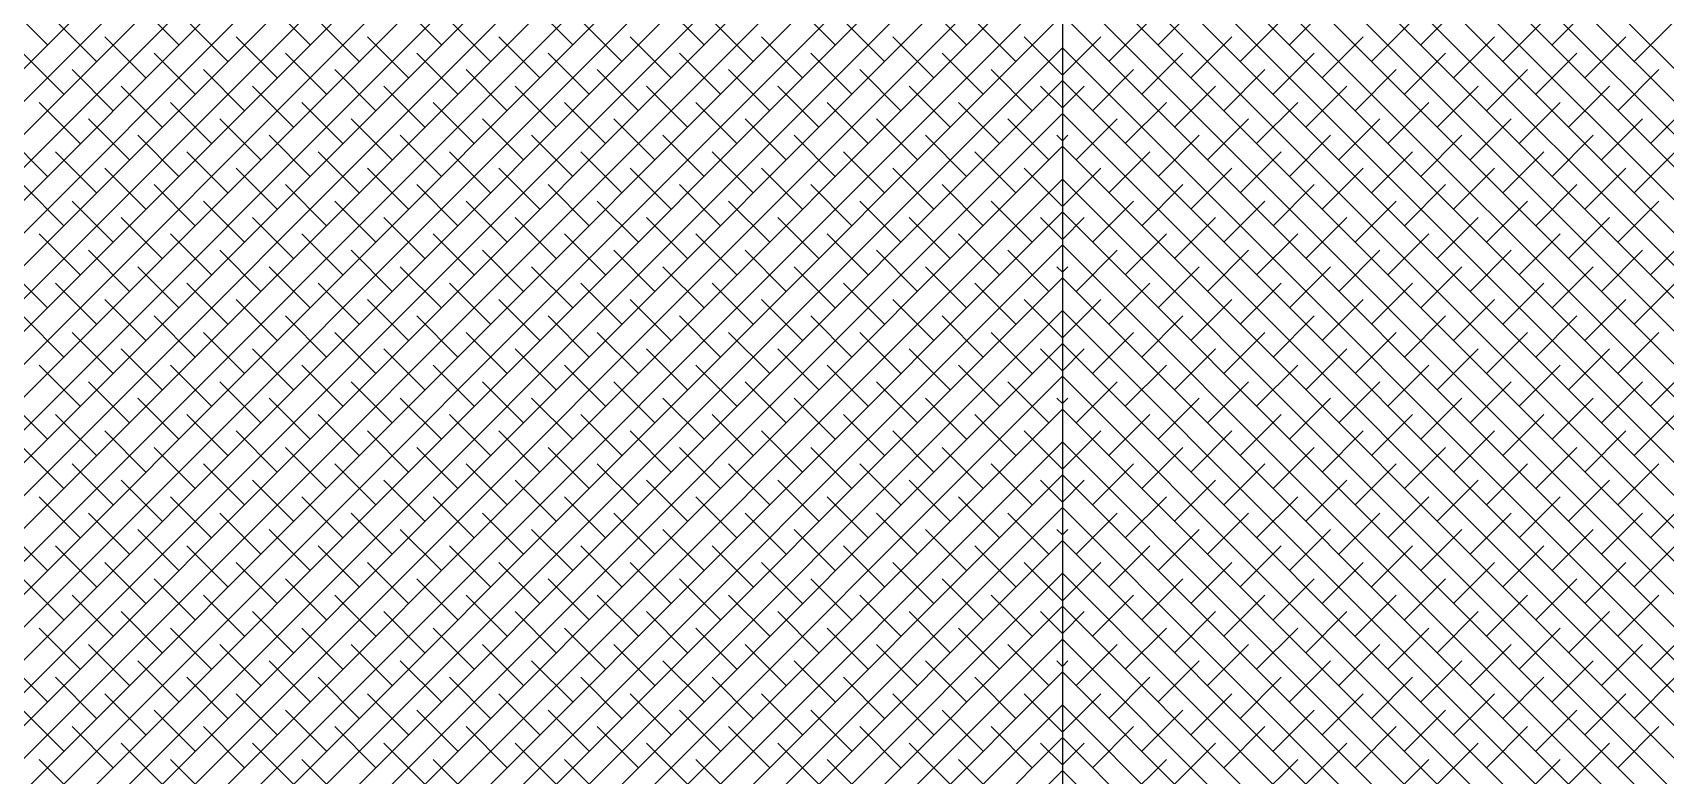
# Model space of a CAD drawing. Extents: x 34 to 831, y 17 to 546.
# Drawn here: x 140.024 to 140.903, y 55.264 to 55.664 of the extents above; entities that cross this region are included whole.
import ezdxf

# ---------------------------------------------------------------- set-up
doc = ezdxf.new("R2010")
doc.units = 0
doc.header["$LTSCALE"] = 8
doc.layers.get('0').update_dxf_attribs({"color": 2, "linetype": 'CONTINUOUS'})
doc.layers.add('OT', color=1, linetype='CONTINUOUS')

msp = doc.modelspace()

# ---------------------------------------------------------------- linework, layer by layer
for p, q in [((138.84065, 54.46542), (140.57864, 56.20341)), ((138.85833, 54.46542), (140.57864, 56.18573)), ((138.876, 54.46542), (140.57864, 56.16805)), ((138.89368, 54.46542), (140.57864, 56.15038)), ((138.91136, 54.46542), (140.57864, 56.1327)), ((138.92904, 54.46542), (140.57864, 56.11502)), ((138.94671, 54.46542), (140.57864, 56.09734)), ((138.96439, 54.46542), (140.57864, 56.07967)), ((138.98207, 54.46542), (140.57864, 56.06199)), ((138.99975, 54.46542), (140.57864, 56.04431)), ((139.01742, 54.46542), (140.57864, 56.02663)), ((139.0351, 54.46542), (140.57864, 56.00896)), ((139.05278, 54.46542), (140.57864, 55.99128)), ((139.07046, 54.46542), (140.57864, 55.9736)), ((142.08681, 54.46542), (140.57864, 55.9736)), ((139.08814, 54.46542), (140.57864, 55.95592)), ((142.06914, 54.46542), (140.57864, 55.95592)), ((139.10581, 54.46542), (140.57864, 55.93825)), ((142.05146, 54.46542), (140.57864, 55.93825)), ((139.12349, 54.46542), (140.57864, 55.92057)), ((142.03378, 54.46542), (140.57864, 55.92057)), ((139.14117, 54.46542), (140.57864, 55.90289)), ((142.0161, 54.46542), (140.57864, 55.90289)), ((139.15885, 54.46542), (140.57864, 55.88521)), ((141.99842, 54.46542), (140.57864, 55.88521)), ((139.17652, 54.46542), (140.57864, 55.86753)), ((141.98075, 54.46542), (140.57864, 55.86753)), ((139.1942, 54.46542), (140.57864, 55.84986)), ((141.96307, 54.46542), (140.57864, 55.84986)), ((139.21188, 54.46542), (140.57864, 55.83218)), ((141.94539, 54.46542), (140.57864, 55.83218)), ((139.22956, 54.46542), (140.57864, 55.8145)), ((141.92771, 54.46542), (140.57864, 55.8145)), ((139.24723, 54.46542), (140.57864, 55.79682)), ((141.91004, 54.46542), (140.57864, 55.79682)), ((139.26491, 54.46542), (140.57864, 55.77915)), ((141.89236, 54.46542), (140.57864, 55.77915)), ((139.28259, 54.46542), (140.57864, 55.76147)), ((141.87468, 54.46542), (140.57864, 55.76147)), ((139.30027, 54.46542), (140.57864, 55.74379)), ((141.857, 54.46542), (140.57864, 55.74379)), ((139.31795, 54.46542), (140.57864, 55.72611)), ((141.83933, 54.46542), (140.57864, 55.72611)), ((139.33562, 54.46542), (140.57864, 55.70844)), ((141.82165, 54.46542), (140.57864, 55.70844)), ((139.3533, 54.46542), (140.57864, 55.69076)), ((141.80397, 54.46542), (140.57864, 55.69076)), ((140.03211, 55.65688), (140.01001, 55.67898)), ((140.10282, 55.65688), (140.08072, 55.67898)), ((140.17353, 55.65688), (140.15143, 55.67898)), ((140.24424, 55.65688), (140.22214, 55.67898)), ((140.31495, 55.65688), (140.29285, 55.67898)), ((140.38566, 55.65688), (140.36356, 55.67898)), ((140.45637, 55.65688), (140.43427, 55.67898)), ((140.52708, 55.65688), (140.50498, 55.67898)), ((140.63019, 55.65688), (140.65229, 55.67898)), ((140.7009, 55.65688), (140.723, 55.67898)), ((140.77161, 55.65688), (140.79371, 55.67898)), ((140.84232, 55.65688), (140.86442, 55.67898)), ((139.37098, 54.46542), (140.57864, 55.67308)), ((140.05862, 55.64804), (140.03653, 55.67014)), ((140.12933, 55.64804), (140.10724, 55.67014)), ((140.20004, 55.64804), (140.17795, 55.67014)), ((140.27076, 55.64804), (140.24866, 55.67014)), ((140.34147, 55.64804), (140.31937, 55.67014)), ((140.41218, 55.64804), (140.39008, 55.67014)), ((140.48289, 55.64804), (140.46079, 55.67014)), ((140.5536, 55.64804), (140.5315, 55.67014)), ((141.78629, 54.46542), (140.57864, 55.67308)), ((140.60367, 55.64804), (140.62577, 55.67014)), ((140.67438, 55.64804), (140.69648, 55.67014)), ((140.74509, 55.64804), (140.76719, 55.67014)), ((140.8158, 55.64804), (140.8379, 55.67014)), ((140.88652, 55.64804), (140.90861, 55.67014)), ((140.08514, 55.6392), (140.06304, 55.6613)), ((140.15585, 55.6392), (140.13375, 55.6613)), ((140.22656, 55.6392), (140.20446, 55.6613)), ((140.29727, 55.6392), (140.27517, 55.6613)), ((140.36798, 55.6392), (140.34589, 55.6613)), ((140.43869, 55.6392), (140.4166, 55.6613)), ((140.5094, 55.6392), (140.48731, 55.6613)), ((140.57864, 55.64068), (140.55802, 55.6613)), ((140.57864, 55.64068), (140.59925, 55.6613)), ((140.64787, 55.6392), (140.66996, 55.6613)), ((140.71858, 55.6392), (140.74067, 55.6613)), ((140.78929, 55.6392), (140.81139, 55.6613)), ((140.86, 55.6392), (140.8821, 55.6613)), ((139.38866, 54.46542), (140.57864, 55.6554)), ((140.04095, 55.63037), (140.01885, 55.65246)), ((140.11166, 55.63037), (140.08956, 55.65246)), ((140.18237, 55.63037), (140.16027, 55.65246)), ((140.25308, 55.63037), (140.23098, 55.65246)), ((140.32379, 55.63037), (140.30169, 55.65246)), ((140.3945, 55.63037), (140.3724, 55.65246)), ((140.46521, 55.63037), (140.44311, 55.65246)), ((140.53592, 55.63037), (140.51382, 55.65246)), ((141.76861, 54.46542), (140.57864, 55.6554)), ((140.62135, 55.63037), (140.64345, 55.65246)), ((140.69206, 55.63037), (140.71416, 55.65246)), ((140.76277, 55.63037), (140.78487, 55.65246)), ((140.83348, 55.63037), (140.85558, 55.65246)), ((140.06746, 55.62153), (140.04536, 55.64362)), ((140.13817, 55.62153), (140.11608, 55.64362)), ((140.20888, 55.62153), (140.18679, 55.64362)), ((140.27959, 55.62153), (140.2575, 55.64362)), ((140.3503, 55.62153), (140.32821, 55.64362)), ((140.42102, 55.62153), (140.39892, 55.64362)), ((140.49173, 55.62153), (140.46963, 55.64362)), ((140.56244, 55.62153), (140.54034, 55.64362)), ((140.59483, 55.62153), (140.61693, 55.64362)), ((140.66554, 55.62153), (140.68764, 55.64362)), ((140.73626, 55.62153), (140.75835, 55.64362)), ((140.80697, 55.62153), (140.82906, 55.64362)), ((140.87768, 55.62153), (140.89977, 55.64362)), ((139.40633, 54.46542), (140.57864, 55.63772)), ((140.09398, 55.61269), (140.07188, 55.63478)), ((140.16469, 55.61269), (140.14259, 55.63478)), ((140.2354, 55.61269), (140.2133, 55.63478)), ((140.30611, 55.61269), (140.28401, 55.63478)), ((140.37682, 55.61269), (140.35472, 55.63478)), ((140.44753, 55.61269), (140.42543, 55.63478)), ((140.51824, 55.61269), (140.49615, 55.63478)), ((140.57864, 55.62301), (140.56686, 55.63478)), ((141.75094, 54.46542), (140.57864, 55.63772)), ((140.57864, 55.62301), (140.59041, 55.63478)), ((140.63903, 55.61269), (140.66112, 55.63478)), ((140.70974, 55.61269), (140.73184, 55.63478)), ((140.78045, 55.61269), (140.80255, 55.63478)), ((140.85116, 55.61269), (140.87326, 55.63478)), ((140.04978, 55.60385), (140.02769, 55.62595)), ((140.1205, 55.60385), (140.0984, 55.62595)), ((140.19121, 55.60385), (140.16911, 55.62595)), ((140.26192, 55.60385), (140.23982, 55.62595)), ((140.33263, 55.60385), (140.31053, 55.62595)), ((140.40334, 55.60385), (140.38124, 55.62595)), ((140.47405, 55.60385), (140.45195, 55.62595)), ((140.54476, 55.60385), (140.52266, 55.62595)), ((140.61251, 55.60385), (140.63461, 55.62595)), ((140.68322, 55.60385), (140.70532, 55.62595)), ((140.75393, 55.60385), (140.77603, 55.62595)), ((140.82464, 55.60385), (140.84674, 55.62595)), ((140.89535, 55.60385), (140.91745, 55.62595)), ((139.42401, 54.46542), (140.57864, 55.62005)), ((140.0763, 55.59501), (140.0542, 55.61711)), ((140.14701, 55.59501), (140.12491, 55.61711)), ((140.21772, 55.59501), (140.19563, 55.61711)), ((140.28843, 55.59501), (140.26634, 55.61711)), ((140.35914, 55.59501), (140.33705, 55.61711)), ((140.42985, 55.59501), (140.40776, 55.61711)), ((140.50056, 55.59501), (140.47847, 55.61711)), ((140.57128, 55.59501), (140.54918, 55.61711)), ((141.73326, 54.46542), (140.57864, 55.62005)), ((140.58599, 55.59501), (140.60809, 55.61711)), ((140.65671, 55.59501), (140.6788, 55.61711)), ((140.72742, 55.59501), (140.74951, 55.61711)), ((140.79813, 55.59501), (140.82022, 55.61711)), ((140.86884, 55.59501), (140.89093, 55.61711)), ((140.03211, 55.58617), (140.01001, 55.60827)), ((140.10282, 55.58617), (140.08072, 55.60827)), ((140.17353, 55.58617), (140.15143, 55.60827)), ((140.24424, 55.58617), (140.22214, 55.60827)), ((140.31495, 55.58617), (140.29285, 55.60827)), ((140.38566, 55.58617), (140.36356, 55.60827)), ((140.45637, 55.58617), (140.43427, 55.60827)), ((140.52708, 55.58617), (140.50498, 55.60827)), ((140.57864, 55.60533), (140.5757, 55.60827)), ((140.57864, 55.60533), (140.58158, 55.60827)), ((140.63019, 55.58617), (140.65229, 55.60827)), ((140.7009, 55.58617), (140.723, 55.60827)), ((140.77161, 55.58617), (140.79371, 55.60827)), ((140.84232, 55.58617), (140.86442, 55.60827)), ((139.44169, 54.46542), (140.57864, 55.60237)), ((140.05862, 55.57733), (140.03653, 55.59943)), ((140.12933, 55.57733), (140.10724, 55.59943)), ((140.20004, 55.57733), (140.17795, 55.59943)), ((140.27076, 55.57733), (140.24866, 55.59943)), ((140.34147, 55.57733), (140.31937, 55.59943)), ((140.41218, 55.57733), (140.39008, 55.59943)), ((140.48289, 55.57733), (140.46079, 55.59943)), ((140.5536, 55.57733), (140.5315, 55.59943)), ((141.71558, 54.46542), (140.57864, 55.60237)), ((140.60367, 55.57733), (140.62577, 55.59943)), ((140.67438, 55.57733), (140.69648, 55.59943)), ((140.74509, 55.57733), (140.76719, 55.59943)), ((140.8158, 55.57733), (140.8379, 55.59943)), ((140.88652, 55.57733), (140.90861, 55.59943)), ((140.08514, 55.56849), (140.06304, 55.59059)), ((140.15585, 55.56849), (140.13375, 55.59059)), ((140.22656, 55.56849), (140.20446, 55.59059)), ((140.29727, 55.56849), (140.27517, 55.59059)), ((140.36798, 55.56849), (140.34589, 55.59059)), ((140.43869, 55.56849), (140.4166, 55.59059)), ((140.5094, 55.56849), (140.48731, 55.59059)), ((140.57864, 55.56997), (140.55802, 55.59059)), ((140.57864, 55.56997), (140.59925, 55.59059)), ((140.64787, 55.56849), (140.66996, 55.59059)), ((140.71858, 55.56849), (140.74067, 55.59059)), ((140.78929, 55.56849), (140.81139, 55.59059)), ((140.86, 55.56849), (140.8821, 55.59059)), ((139.45937, 54.46542), (140.57864, 55.58469)), ((140.04095, 55.55965), (140.01885, 55.58175)), ((140.11166, 55.55965), (140.08956, 55.58175)), ((140.18237, 55.55965), (140.16027, 55.58175)), ((140.25308, 55.55965), (140.23098, 55.58175)), ((140.32379, 55.55965), (140.30169, 55.58175)), ((140.3945, 55.55965), (140.3724, 55.58175)), ((140.46521, 55.55965), (140.44311, 55.58175)), ((140.53592, 55.55965), (140.51382, 55.58175)), ((141.6979, 54.46542), (140.57864, 55.58469)), ((140.62135, 55.55965), (140.64345, 55.58175)), ((140.69206, 55.55965), (140.71416, 55.58175)), ((140.76277, 55.55965), (140.78487, 55.58175)), ((140.83348, 55.55965), (140.85558, 55.58175)), ((140.06746, 55.55082), (140.04536, 55.57291)), ((140.13817, 55.55082), (140.11608, 55.57291)), ((140.20888, 55.55082), (140.18679, 55.57291)), ((140.27959, 55.55082), (140.2575, 55.57291)), ((140.3503, 55.55082), (140.32821, 55.57291)), ((140.42102, 55.55082), (140.39892, 55.57291)), ((140.49173, 55.55082), (140.46963, 55.57291)), ((140.56244, 55.55082), (140.54034, 55.57291)), ((140.59483, 55.55082), (140.61693, 55.57291)), ((140.66554, 55.55082), (140.68764, 55.57291)), ((140.73626, 55.55082), (140.75835, 55.57291)), ((140.80697, 55.55082), (140.82906, 55.57291)), ((140.87768, 55.55082), (140.89977, 55.57291)), ((139.47704, 54.46542), (140.57864, 55.56701)), ((140.09398, 55.54198), (140.07188, 55.56407)), ((140.16469, 55.54198), (140.14259, 55.56407)), ((140.2354, 55.54198), (140.2133, 55.56407)), ((140.30611, 55.54198), (140.28401, 55.56407)), ((140.37682, 55.54198), (140.35472, 55.56407)), ((140.44753, 55.54198), (140.42543, 55.56407)), ((140.51824, 55.54198), (140.49615, 55.56407)), ((140.57864, 55.55229), (140.56686, 55.56407)), ((141.68023, 54.46542), (140.57864, 55.56701)), ((140.57864, 55.55229), (140.59041, 55.56407)), ((140.63903, 55.54198), (140.66112, 55.56407)), ((140.70974, 55.54198), (140.73184, 55.56407)), ((140.78045, 55.54198), (140.80255, 55.56407)), ((140.85116, 55.54198), (140.87326, 55.56407)), ((140.04978, 55.53314), (140.02769, 55.55524)), ((140.1205, 55.53314), (140.0984, 55.55524)), ((140.19121, 55.53314), (140.16911, 55.55524)), ((140.26192, 55.53314), (140.23982, 55.55524)), ((140.33263, 55.53314), (140.31053, 55.55524)), ((140.40334, 55.53314), (140.38124, 55.55524)), ((140.47405, 55.53314), (140.45195, 55.55524)), ((140.54476, 55.53314), (140.52266, 55.55524)), ((140.61251, 55.53314), (140.63461, 55.55524)), ((140.68322, 55.53314), (140.70532, 55.55524)), ((140.75393, 55.53314), (140.77603, 55.55524)), ((140.82464, 55.53314), (140.84674, 55.55524)), ((140.89535, 55.53314), (140.91745, 55.55524)), ((139.49472, 54.46542), (140.57864, 55.54934)), ((140.0763, 55.5243), (140.0542, 55.5464)), ((140.14701, 55.5243), (140.12491, 55.5464)), ((140.21772, 55.5243), (140.19563, 55.5464)), ((140.28843, 55.5243), (140.26634, 55.5464)), ((140.35914, 55.5243), (140.33705, 55.5464)), ((140.42985, 55.5243), (140.40776, 55.5464)), ((140.50056, 55.5243), (140.47847, 55.5464)), ((140.57128, 55.5243), (140.54918, 55.5464)), ((141.66255, 54.46542), (140.57864, 55.54934)), ((140.58599, 55.5243), (140.60809, 55.5464)), ((140.65671, 55.5243), (140.6788, 55.5464)), ((140.72742, 55.5243), (140.74951, 55.5464)), ((140.79813, 55.5243), (140.82022, 55.5464)), ((140.86884, 55.5243), (140.89093, 55.5464)), ((140.03211, 55.51546), (140.01001, 55.53756)), ((140.10282, 55.51546), (140.08072, 55.53756)), ((140.17353, 55.51546), (140.15143, 55.53756)), ((140.24424, 55.51546), (140.22214, 55.53756)), ((140.31495, 55.51546), (140.29285, 55.53756)), ((140.38566, 55.51546), (140.36356, 55.53756)), ((140.45637, 55.51546), (140.43427, 55.53756)), ((140.52708, 55.51546), (140.50498, 55.53756)), ((140.57864, 55.53462), (140.5757, 55.53756)), ((140.57864, 55.53462), (140.58158, 55.53756)), ((140.63019, 55.51546), (140.65229, 55.53756)), ((140.7009, 55.51546), (140.723, 55.53756)), ((140.77161, 55.51546), (140.79371, 55.53756)), ((140.84232, 55.51546), (140.86442, 55.53756)), ((139.5124, 54.46542), (140.57864, 55.53166)), ((140.05862, 55.50662), (140.03653, 55.52872)), ((140.12933, 55.50662), (140.10724, 55.52872)), ((140.20004, 55.50662), (140.17795, 55.52872)), ((140.27076, 55.50662), (140.24866, 55.52872)), ((140.34147, 55.50662), (140.31937, 55.52872)), ((140.41218, 55.50662), (140.39008, 55.52872)), ((140.48289, 55.50662), (140.46079, 55.52872)), ((140.5536, 55.50662), (140.5315, 55.52872)), ((141.64487, 54.46542), (140.57864, 55.53166)), ((140.60367, 55.50662), (140.62577, 55.52872)), ((140.67438, 55.50662), (140.69648, 55.52872)), ((140.74509, 55.50662), (140.76719, 55.52872)), ((140.8158, 55.50662), (140.8379, 55.52872)), ((140.88652, 55.50662), (140.90861, 55.52872)), ((140.08514, 55.49778), (140.06304, 55.51988)), ((140.15585, 55.49778), (140.13375, 55.51988)), ((140.22656, 55.49778), (140.20446, 55.51988)), ((140.29727, 55.49778), (140.27517, 55.51988)), ((140.36798, 55.49778), (140.34589, 55.51988)), ((140.43869, 55.49778), (140.4166, 55.51988)), ((140.5094, 55.49778), (140.48731, 55.51988)), ((140.57864, 55.49926), (140.55802, 55.51988)), ((140.57864, 55.49926), (140.59925, 55.51988)), ((140.64787, 55.49778), (140.66996, 55.51988)), ((140.71858, 55.49778), (140.74067, 55.51988)), ((140.78929, 55.49778), (140.81139, 55.51988)), ((140.86, 55.49778), (140.8821, 55.51988)), ((139.53008, 54.46542), (140.57864, 55.51398)), ((140.04095, 55.48894), (140.01885, 55.51104)), ((140.11166, 55.48894), (140.08956, 55.51104)), ((140.18237, 55.48894), (140.16027, 55.51104)), ((140.25308, 55.48894), (140.23098, 55.51104)), ((140.32379, 55.48894), (140.30169, 55.51104)), ((140.3945, 55.48894), (140.3724, 55.51104)), ((140.46521, 55.48894), (140.44311, 55.51104)), ((140.53592, 55.48894), (140.51382, 55.51104)), ((141.62719, 54.46542), (140.57864, 55.51398)), ((140.62135, 55.48894), (140.64345, 55.51104)), ((140.69206, 55.48894), (140.71416, 55.51104)), ((140.76277, 55.48894), (140.78487, 55.51104)), ((140.83348, 55.48894), (140.85558, 55.51104)), ((140.06746, 55.4801), (140.04536, 55.5022)), ((140.13817, 55.4801), (140.11608, 55.5022)), ((140.20888, 55.4801), (140.18679, 55.5022)), ((140.27959, 55.4801), (140.2575, 55.5022)), ((140.3503, 55.4801), (140.32821, 55.5022)), ((140.42102, 55.4801), (140.39892, 55.5022)), ((140.49173, 55.4801), (140.46963, 55.5022)), ((140.56244, 55.4801), (140.54034, 55.5022)), ((140.59483, 55.4801), (140.61693, 55.5022)), ((140.66554, 55.4801), (140.68764, 55.5022)), ((140.73626, 55.4801), (140.75835, 55.5022)), ((140.80697, 55.4801), (140.82906, 55.5022)), ((140.87768, 55.4801), (140.89977, 55.5022)), ((139.54775, 54.46542), (140.57864, 55.4963)), ((140.09398, 55.47127), (140.07188, 55.49336)), ((140.16469, 55.47127), (140.14259, 55.49336)), ((140.2354, 55.47127), (140.2133, 55.49336)), ((140.30611, 55.47127), (140.28401, 55.49336)), ((140.37682, 55.47127), (140.35472, 55.49336)), ((140.44753, 55.47127), (140.42543, 55.49336)), ((140.51824, 55.47127), (140.49615, 55.49336)), ((140.57864, 55.48158), (140.56686, 55.49336)), ((141.60952, 54.46542), (140.57864, 55.4963)), ((140.57864, 55.48158), (140.59041, 55.49336)), ((140.63903, 55.47127), (140.66112, 55.49336)), ((140.70974, 55.47127), (140.73184, 55.49336)), ((140.78045, 55.47127), (140.80255, 55.49336)), ((140.85116, 55.47127), (140.87326, 55.49336)), ((140.04978, 55.46243), (140.02769, 55.48452)), ((140.1205, 55.46243), (140.0984, 55.48452)), ((140.19121, 55.46243), (140.16911, 55.48452)), ((140.26192, 55.46243), (140.23982, 55.48452)), ((140.33263, 55.46243), (140.31053, 55.48452)), ((140.40334, 55.46243), (140.38124, 55.48452)), ((140.47405, 55.46243), (140.45195, 55.48452)), ((140.54476, 55.46243), (140.52266, 55.48452)), ((140.61251, 55.46243), (140.63461, 55.48452)), ((140.68322, 55.46243), (140.70532, 55.48452)), ((140.75393, 55.46243), (140.77603, 55.48452)), ((140.82464, 55.46243), (140.84674, 55.48452)), ((140.89535, 55.46243), (140.91745, 55.48452)), ((139.56543, 54.46542), (140.57864, 55.47863)), ((140.0763, 55.45359), (140.0542, 55.47569)), ((140.14701, 55.45359), (140.12491, 55.47569)), ((140.21772, 55.45359), (140.19563, 55.47569)), ((140.28843, 55.45359), (140.26634, 55.47569)), ((140.35914, 55.45359), (140.33705, 55.47569)), ((140.42985, 55.45359), (140.40776, 55.47569)), ((140.50056, 55.45359), (140.47847, 55.47569)), ((140.57128, 55.45359), (140.54918, 55.47569)), ((141.59184, 54.46542), (140.57864, 55.47863)), ((140.58599, 55.45359), (140.60809, 55.47569)), ((140.65671, 55.45359), (140.6788, 55.47569)), ((140.72742, 55.45359), (140.74951, 55.47569)), ((140.79813, 55.45359), (140.82022, 55.47569)), ((140.86884, 55.45359), (140.89093, 55.47569)), ((140.03211, 55.44475), (140.01001, 55.46685)), ((140.10282, 55.44475), (140.08072, 55.46685)), ((140.17353, 55.44475), (140.15143, 55.46685)), ((140.24424, 55.44475), (140.22214, 55.46685)), ((140.31495, 55.44475), (140.29285, 55.46685)), ((140.38566, 55.44475), (140.36356, 55.46685)), ((140.45637, 55.44475), (140.43427, 55.46685)), ((140.52708, 55.44475), (140.50498, 55.46685)), ((140.57864, 55.46391), (140.5757, 55.46685)), ((140.57864, 55.46391), (140.58158, 55.46685)), ((140.63019, 55.44475), (140.65229, 55.46685)), ((140.7009, 55.44475), (140.723, 55.46685)), ((140.77161, 55.44475), (140.79371, 55.46685)), ((140.84232, 55.44475), (140.86442, 55.46685)), ((139.58311, 54.46542), (140.57864, 55.46095)), ((140.05862, 55.43591), (140.03653, 55.45801)), ((140.12933, 55.43591), (140.10724, 55.45801)), ((140.20004, 55.43591), (140.17795, 55.45801)), ((140.27076, 55.43591), (140.24866, 55.45801)), ((140.34147, 55.43591), (140.31937, 55.45801)), ((140.41218, 55.43591), (140.39008, 55.45801)), ((140.48289, 55.43591), (140.46079, 55.45801)), ((140.5536, 55.43591), (140.5315, 55.45801)), ((141.57416, 54.46542), (140.57864, 55.46095)), ((140.60367, 55.43591), (140.62577, 55.45801)), ((140.67438, 55.43591), (140.69648, 55.45801)), ((140.74509, 55.43591), (140.76719, 55.45801)), ((140.8158, 55.43591), (140.8379, 55.45801)), ((140.88652, 55.43591), (140.90861, 55.45801)), ((140.08514, 55.42707), (140.06304, 55.44917)), ((140.15585, 55.42707), (140.13375, 55.44917)), ((140.22656, 55.42707), (140.20446, 55.44917)), ((140.29727, 55.42707), (140.27517, 55.44917)), ((140.36798, 55.42707), (140.34589, 55.44917)), ((140.43869, 55.42707), (140.4166, 55.44917)), ((140.5094, 55.42707), (140.48731, 55.44917)), ((140.57864, 55.42855), (140.55802, 55.44917)), ((140.57864, 55.42855), (140.59925, 55.44917)), ((140.64787, 55.42707), (140.66996, 55.44917)), ((140.71858, 55.42707), (140.74067, 55.44917)), ((140.78929, 55.42707), (140.81139, 55.44917)), ((140.86, 55.42707), (140.8821, 55.44917)), ((139.60079, 54.46542), (140.57864, 55.44327)), ((140.04095, 55.41823), (140.01885, 55.44033)), ((140.11166, 55.41823), (140.08956, 55.44033)), ((140.18237, 55.41823), (140.16027, 55.44033)), ((140.25308, 55.41823), (140.23098, 55.44033)), ((140.32379, 55.41823), (140.30169, 55.44033)), ((140.3945, 55.41823), (140.3724, 55.44033)), ((140.46521, 55.41823), (140.44311, 55.44033)), ((140.53592, 55.41823), (140.51382, 55.44033)), ((141.55648, 54.46542), (140.57864, 55.44327)), ((140.62135, 55.41823), (140.64345, 55.44033)), ((140.69206, 55.41823), (140.71416, 55.44033)), ((140.76277, 55.41823), (140.78487, 55.44033)), ((140.83348, 55.41823), (140.85558, 55.44033)), ((140.06746, 55.40939), (140.04536, 55.43149)), ((140.13817, 55.40939), (140.11608, 55.43149)), ((140.20888, 55.40939), (140.18679, 55.43149)), ((140.27959, 55.40939), (140.2575, 55.43149)), ((140.3503, 55.40939), (140.32821, 55.43149)), ((140.42102, 55.40939), (140.39892, 55.43149)), ((140.49173, 55.40939), (140.46963, 55.43149)), ((140.56244, 55.40939), (140.54034, 55.43149)), ((140.59483, 55.40939), (140.61693, 55.43149)), ((140.66554, 55.40939), (140.68764, 55.43149)), ((140.73626, 55.40939), (140.75835, 55.43149)), ((140.80697, 55.40939), (140.82906, 55.43149)), ((140.87768, 55.40939), (140.89977, 55.43149)), ((139.61847, 54.46542), (140.57864, 55.42559)), ((140.09398, 55.40056), (140.07188, 55.42265)), ((140.16469, 55.40056), (140.14259, 55.42265)), ((140.2354, 55.40056), (140.2133, 55.42265)), ((140.30611, 55.40056), (140.28401, 55.42265)), ((140.37682, 55.40056), (140.35472, 55.42265)), ((140.44753, 55.40056), (140.42543, 55.42265)), ((140.51824, 55.40056), (140.49615, 55.42265)), ((140.57864, 55.41087), (140.56686, 55.42265)), ((141.5388, 54.46542), (140.57864, 55.42559)), ((140.57864, 55.41087), (140.59041, 55.42265)), ((140.63903, 55.40056), (140.66112, 55.42265)), ((140.70974, 55.40056), (140.73184, 55.42265)), ((140.78045, 55.40056), (140.80255, 55.42265)), ((140.85116, 55.40056), (140.87326, 55.42265)), ((140.04978, 55.39172), (140.02769, 55.41381)), ((140.1205, 55.39172), (140.0984, 55.41381)), ((140.19121, 55.39172), (140.16911, 55.41381)), ((140.26192, 55.39172), (140.23982, 55.41381)), ((140.33263, 55.39172), (140.31053, 55.41381)), ((140.40334, 55.39172), (140.38124, 55.41381)), ((140.47405, 55.39172), (140.45195, 55.41381)), ((140.54476, 55.39172), (140.52266, 55.41381)), ((140.61251, 55.39172), (140.63461, 55.41381)), ((140.68322, 55.39172), (140.70532, 55.41381)), ((140.75393, 55.39172), (140.77603, 55.41381)), ((140.82464, 55.39172), (140.84674, 55.41381)), ((140.89535, 55.39172), (140.91745, 55.41381)), ((139.63614, 54.46542), (140.57864, 55.40792)), ((140.0763, 55.38288), (140.0542, 55.40497)), ((140.14701, 55.38288), (140.12491, 55.40497)), ((140.21772, 55.38288), (140.19563, 55.40497)), ((140.28843, 55.38288), (140.26634, 55.40497)), ((140.35914, 55.38288), (140.33705, 55.40497)), ((140.42985, 55.38288), (140.40776, 55.40497)), ((140.50056, 55.38288), (140.47847, 55.40497)), ((140.57128, 55.38288), (140.54918, 55.40497)), ((141.52113, 54.46542), (140.57864, 55.40792)), ((140.58599, 55.38288), (140.60809, 55.40497)), ((140.65671, 55.38288), (140.6788, 55.40497)), ((140.72742, 55.38288), (140.74951, 55.40497)), ((140.79813, 55.38288), (140.82022, 55.40497)), ((140.86884, 55.38288), (140.89093, 55.40497)), ((140.03211, 55.37404), (140.01001, 55.39614)), ((140.10282, 55.37404), (140.08072, 55.39614)), ((140.17353, 55.37404), (140.15143, 55.39614)), ((140.24424, 55.37404), (140.22214, 55.39614)), ((140.31495, 55.37404), (140.29285, 55.39614)), ((140.38566, 55.37404), (140.36356, 55.39614)), ((140.45637, 55.37404), (140.43427, 55.39614)), ((140.52708, 55.37404), (140.50498, 55.39614)), ((140.57864, 55.3932), (140.5757, 55.39614)), ((140.57864, 55.3932), (140.58158, 55.39614)), ((140.63019, 55.37404), (140.65229, 55.39614)), ((140.7009, 55.37404), (140.723, 55.39614)), ((140.77161, 55.37404), (140.79371, 55.39614)), ((140.84232, 55.37404), (140.86442, 55.39614)), ((139.65382, 54.46542), (140.57864, 55.39024)), ((140.05862, 55.3652), (140.03653, 55.3873)), ((140.12933, 55.3652), (140.10724, 55.3873)), ((140.20004, 55.3652), (140.17795, 55.3873)), ((140.27076, 55.3652), (140.24866, 55.3873)), ((140.34147, 55.3652), (140.31937, 55.3873)), ((140.41218, 55.3652), (140.39008, 55.3873)), ((140.48289, 55.3652), (140.46079, 55.3873)), ((140.5536, 55.3652), (140.5315, 55.3873)), ((141.50345, 54.46542), (140.57864, 55.39024)), ((140.60367, 55.3652), (140.62577, 55.3873)), ((140.67438, 55.3652), (140.69648, 55.3873)), ((140.74509, 55.3652), (140.76719, 55.3873)), ((140.8158, 55.3652), (140.8379, 55.3873)), ((140.88652, 55.3652), (140.90861, 55.3873)), ((140.08514, 55.35636), (140.06304, 55.37846)), ((140.15585, 55.35636), (140.13375, 55.37846)), ((140.22656, 55.35636), (140.20446, 55.37846)), ((140.29727, 55.35636), (140.27517, 55.37846)), ((140.36798, 55.35636), (140.34589, 55.37846)), ((140.43869, 55.35636), (140.4166, 55.37846)), ((140.5094, 55.35636), (140.48731, 55.37846)), ((140.57864, 55.35784), (140.55802, 55.37846)), ((140.57864, 55.35784), (140.59925, 55.37846)), ((140.64787, 55.35636), (140.66996, 55.37846)), ((140.71858, 55.35636), (140.74067, 55.37846)), ((140.78929, 55.35636), (140.81139, 55.37846)), ((140.86, 55.35636), (140.8821, 55.37846)), ((139.6715, 54.46542), (140.57864, 55.37256)), ((140.04095, 55.34752), (140.01885, 55.36962)), ((140.11166, 55.34752), (140.08956, 55.36962)), ((140.18237, 55.34752), (140.16027, 55.36962)), ((140.25308, 55.34752), (140.23098, 55.36962)), ((140.32379, 55.34752), (140.30169, 55.36962)), ((140.3945, 55.34752), (140.3724, 55.36962)), ((140.46521, 55.34752), (140.44311, 55.36962)), ((140.53592, 55.34752), (140.51382, 55.36962)), ((141.48577, 54.46542), (140.57864, 55.37256)), ((140.62135, 55.34752), (140.64345, 55.36962)), ((140.69206, 55.34752), (140.71416, 55.36962)), ((140.76277, 55.34752), (140.78487, 55.36962)), ((140.83348, 55.34752), (140.85558, 55.36962)), ((140.06746, 55.33868), (140.04536, 55.36078)), ((140.13817, 55.33868), (140.11608, 55.36078)), ((140.20888, 55.33868), (140.18679, 55.36078)), ((140.27959, 55.33868), (140.2575, 55.36078)), ((140.3503, 55.33868), (140.32821, 55.36078)), ((140.42102, 55.33868), (140.39892, 55.36078)), ((140.49173, 55.33868), (140.46963, 55.36078)), ((140.56244, 55.33868), (140.54034, 55.36078)), ((140.59483, 55.33868), (140.61693, 55.36078)), ((140.66554, 55.33868), (140.68764, 55.36078)), ((140.73626, 55.33868), (140.75835, 55.36078)), ((140.80697, 55.33868), (140.82906, 55.36078)), ((140.87768, 55.33868), (140.89977, 55.36078)), ((139.68918, 54.46542), (140.57864, 55.35488)), ((140.09398, 55.32984), (140.07188, 55.35194)), ((140.16469, 55.32984), (140.14259, 55.35194)), ((140.2354, 55.32984), (140.2133, 55.35194)), ((140.30611, 55.32984), (140.28401, 55.35194)), ((140.37682, 55.32984), (140.35472, 55.35194)), ((140.44753, 55.32984), (140.42543, 55.35194)), ((140.51824, 55.32984), (140.49615, 55.35194)), ((140.57864, 55.34016), (140.56686, 55.35194)), ((141.46809, 54.46542), (140.57864, 55.35488)), ((140.57864, 55.34016), (140.59041, 55.35194)), ((140.63903, 55.32984), (140.66112, 55.35194)), ((140.70974, 55.32984), (140.73184, 55.35194)), ((140.78045, 55.32984), (140.80255, 55.35194)), ((140.85116, 55.32984), (140.87326, 55.35194)), ((140.04978, 55.32101), (140.02769, 55.3431)), ((140.1205, 55.32101), (140.0984, 55.3431)), ((140.19121, 55.32101), (140.16911, 55.3431)), ((140.26192, 55.32101), (140.23982, 55.3431)), ((140.33263, 55.32101), (140.31053, 55.3431)), ((140.40334, 55.32101), (140.38124, 55.3431)), ((140.47405, 55.32101), (140.45195, 55.3431)), ((140.54476, 55.32101), (140.52266, 55.3431)), ((140.61251, 55.32101), (140.63461, 55.3431)), ((140.68322, 55.32101), (140.70532, 55.3431)), ((140.75393, 55.32101), (140.77603, 55.3431)), ((140.82464, 55.32101), (140.84674, 55.3431)), ((140.89535, 55.32101), (140.91745, 55.3431)), ((139.70685, 54.46542), (140.57864, 55.3372)), ((140.0763, 55.31217), (140.0542, 55.33426)), ((140.14701, 55.31217), (140.12491, 55.33426)), ((140.21772, 55.31217), (140.19563, 55.33426)), ((140.28843, 55.31217), (140.26634, 55.33426)), ((140.35914, 55.31217), (140.33705, 55.33426)), ((140.42985, 55.31217), (140.40776, 55.33426)), ((140.50056, 55.31217), (140.47847, 55.33426)), ((140.57128, 55.31217), (140.54918, 55.33426)), ((141.45042, 54.46542), (140.57864, 55.3372)), ((140.58599, 55.31217), (140.60809, 55.33426)), ((140.65671, 55.31217), (140.6788, 55.33426)), ((140.72742, 55.31217), (140.74951, 55.33426)), ((140.79813, 55.31217), (140.82022, 55.33426)), ((140.86884, 55.31217), (140.89093, 55.33426)), ((140.03211, 55.30333), (140.01001, 55.32543)), ((140.10282, 55.30333), (140.08072, 55.32543)), ((140.17353, 55.30333), (140.15143, 55.32543)), ((140.24424, 55.30333), (140.22214, 55.32543)), ((140.31495, 55.30333), (140.29285, 55.32543)), ((140.38566, 55.30333), (140.36356, 55.32543)), ((140.45637, 55.30333), (140.43427, 55.32543)), ((140.52708, 55.30333), (140.50498, 55.32543)), ((140.57864, 55.32249), (140.5757, 55.32543)), ((140.57864, 55.32249), (140.58158, 55.32543)), ((140.63019, 55.30333), (140.65229, 55.32543)), ((140.7009, 55.30333), (140.723, 55.32543)), ((140.77161, 55.30333), (140.79371, 55.32543)), ((140.84232, 55.30333), (140.86442, 55.32543)), ((139.72453, 54.46542), (140.57864, 55.31953)), ((140.05862, 55.29449), (140.03653, 55.31659)), ((140.12933, 55.29449), (140.10724, 55.31659)), ((140.20004, 55.29449), (140.17795, 55.31659)), ((140.27076, 55.29449), (140.24866, 55.31659)), ((140.34147, 55.29449), (140.31937, 55.31659)), ((140.41218, 55.29449), (140.39008, 55.31659)), ((140.48289, 55.29449), (140.46079, 55.31659)), ((140.5536, 55.29449), (140.5315, 55.31659)), ((141.43274, 54.46542), (140.57864, 55.31953)), ((140.60367, 55.29449), (140.62577, 55.31659)), ((140.67438, 55.29449), (140.69648, 55.31659)), ((140.74509, 55.29449), (140.76719, 55.31659)), ((140.8158, 55.29449), (140.8379, 55.31659)), ((140.88652, 55.29449), (140.90861, 55.31659)), ((140.08514, 55.28565), (140.06304, 55.30775)), ((140.15585, 55.28565), (140.13375, 55.30775)), ((140.22656, 55.28565), (140.20446, 55.30775)), ((140.29727, 55.28565), (140.27517, 55.30775)), ((140.36798, 55.28565), (140.34589, 55.30775)), ((140.43869, 55.28565), (140.4166, 55.30775)), ((140.5094, 55.28565), (140.48731, 55.30775)), ((140.57864, 55.28713), (140.55802, 55.30775)), ((140.57864, 55.28713), (140.59925, 55.30775)), ((140.64787, 55.28565), (140.66996, 55.30775)), ((140.71858, 55.28565), (140.74067, 55.30775)), ((140.78929, 55.28565), (140.81139, 55.30775)), ((140.86, 55.28565), (140.8821, 55.30775)), ((139.74221, 54.46542), (140.57864, 55.30185)), ((140.04095, 55.27681), (140.01885, 55.29891)), ((140.11166, 55.27681), (140.08956, 55.29891)), ((140.18237, 55.27681), (140.16027, 55.29891)), ((140.25308, 55.27681), (140.23098, 55.29891)), ((140.32379, 55.27681), (140.30169, 55.29891)), ((140.3945, 55.27681), (140.3724, 55.29891)), ((140.46521, 55.27681), (140.44311, 55.29891)), ((140.53592, 55.27681), (140.51382, 55.29891)), ((141.41506, 54.46542), (140.57864, 55.30185)), ((140.62135, 55.27681), (140.64345, 55.29891)), ((140.69206, 55.27681), (140.71416, 55.29891)), ((140.76277, 55.27681), (140.78487, 55.29891)), ((140.83348, 55.27681), (140.85558, 55.29891)), ((140.06746, 55.26797), (140.04536, 55.29007)), ((140.13817, 55.26797), (140.11608, 55.29007)), ((140.20888, 55.26797), (140.18679, 55.29007)), ((140.27959, 55.26797), (140.2575, 55.29007)), ((140.3503, 55.26797), (140.32821, 55.29007)), ((140.42102, 55.26797), (140.39892, 55.29007)), ((140.49173, 55.26797), (140.46963, 55.29007)), ((140.56244, 55.26797), (140.54034, 55.29007)), ((140.59483, 55.26797), (140.61693, 55.29007)), ((140.66554, 55.26797), (140.68764, 55.29007)), ((140.73626, 55.26797), (140.75835, 55.29007)), ((140.80697, 55.26797), (140.82906, 55.29007)), ((140.87768, 55.26797), (140.89977, 55.29007)), ((139.75989, 54.46542), (140.57864, 55.28417)), ((140.09398, 55.25913), (140.07188, 55.28123)), ((140.16469, 55.25913), (140.14259, 55.28123)), ((140.2354, 55.25913), (140.2133, 55.28123)), ((140.30611, 55.25913), (140.28401, 55.28123)), ((140.37682, 55.25913), (140.35472, 55.28123)), ((140.44753, 55.25913), (140.42543, 55.28123)), ((140.51824, 55.25913), (140.49615, 55.28123)), ((140.57864, 55.26945), (140.56686, 55.28123)), ((141.39738, 54.46542), (140.57864, 55.28417)), ((140.57864, 55.26945), (140.59041, 55.28123)), ((140.63903, 55.25913), (140.66112, 55.28123)), ((140.70974, 55.25913), (140.73184, 55.28123)), ((140.78045, 55.25913), (140.80255, 55.28123)), ((140.85116, 55.25913), (140.87326, 55.28123)), ((140.04978, 55.2503), (140.02769, 55.27239)), ((140.1205, 55.2503), (140.0984, 55.27239)), ((140.19121, 55.2503), (140.16911, 55.27239)), ((140.26192, 55.2503), (140.23982, 55.27239)), ((140.33263, 55.2503), (140.31053, 55.27239)), ((140.40334, 55.2503), (140.38124, 55.27239)), ((140.47405, 55.2503), (140.45195, 55.27239)), ((140.54476, 55.2503), (140.52266, 55.27239)), ((140.61251, 55.2503), (140.63461, 55.27239)), ((140.68322, 55.2503), (140.70532, 55.27239)), ((140.75393, 55.2503), (140.77603, 55.27239)), ((140.82464, 55.2503), (140.84674, 55.27239)), ((139.77756, 54.46542), (140.57864, 55.26649)), ((141.37971, 54.46542), (140.57864, 55.26649))]:
    msp.add_line(p, q)
at = {"layer": 'OT'}
msp.add_line((140.57864, 73.60685), (140.57864, 54.46542), dxfattribs=at)

doc.saveas('drawing.dxf')
